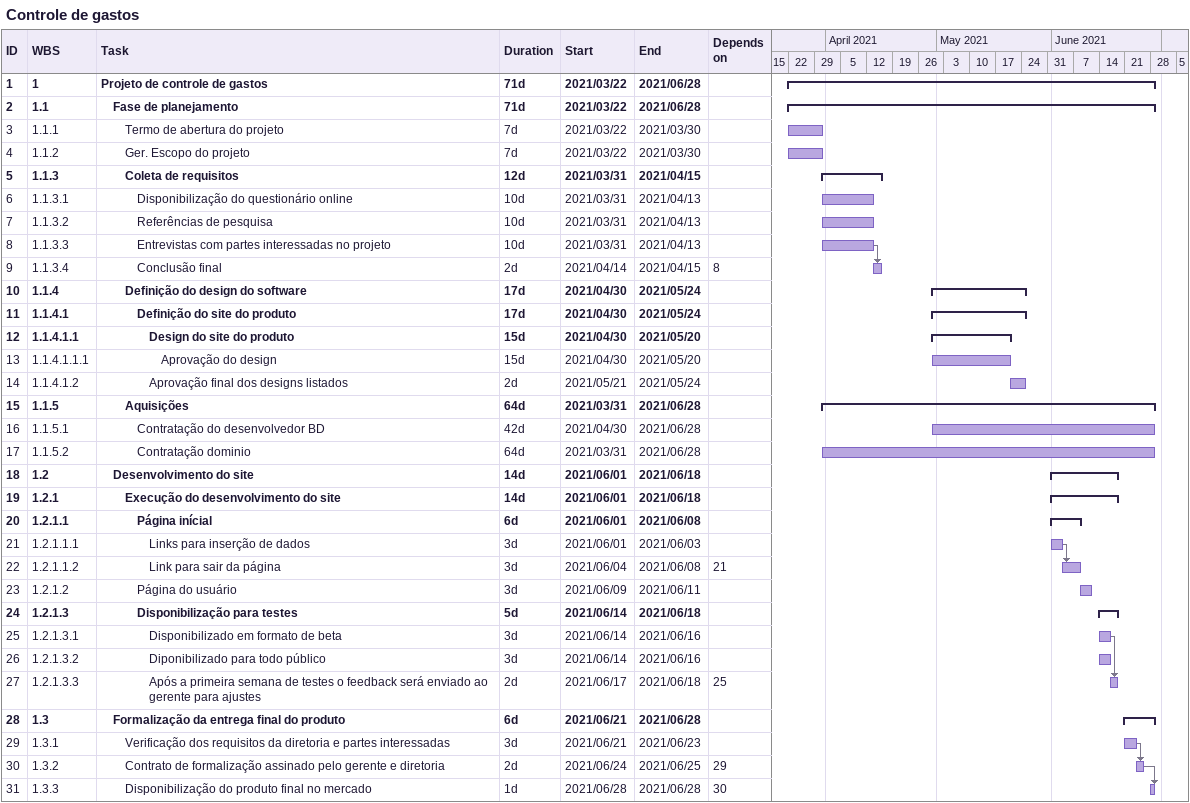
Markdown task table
Controle de gastos

| ID | WBS | Task | Duration | Start | Finish | Predecessors |
|---|---|---|---|---|---|---|
| 1 | 1 | **Projeto de controle de gastos** | 71d | 2021-03-22 | 2021-06-28 |  |
| 2 | 1.1 | **Fase de planejamento** | 71d | 2021-03-22 | 2021-06-28 |  |
| 3 | 1.1.1 | Termo de abertura do projeto | 7d | 2021-03-22 | 2021-03-30 |  |
| 4 | 1.1.2 | Ger. Escopo do projeto | 7d | 2021-03-22 | 2021-03-30 |  |
| 5 | 1.1.3 | **Coleta de requisitos** | 12d | 2021-03-31 | 2021-04-15 |  |
| 6 | 1.1.3.1 | Disponibilização do questionário online | 10d | 2021-03-31 | 2021-04-13 |  |
| 7 | 1.1.3.2 | Referências de pesquisa | 10d | 2021-03-31 | 2021-04-13 |  |
| 8 | 1.1.3.3 | Entrevistas com partes interessadas no projeto | 10d | 2021-03-31 | 2021-04-13 |  |
| 9 | 1.1.3.4 | Conclusão final | 2d | 2021-04-14 | 2021-04-15 | 8 |
| 10 | 1.1.4 | **Definição do design do software** | 17d | 2021-04-30 | 2021-05-24 |  |
| 11 | 1.1.4.1 | **Definição do site do produto** | 17d | 2021-04-30 | 2021-05-24 |  |
| 12 | 1.1.4.1.1 | **Design do site do produto** | 15d | 2021-04-30 | 2021-05-20 |  |
| 13 | 1.1.4.1.1.1 | Aprovação do design | 15d | 2021-04-30 | 2021-05-20 |  |
| 14 | 1.1.4.1.2 | Aprovação final dos designs listados | 2d | 2021-05-21 | 2021-05-24 |  |
| 15 | 1.1.5 | **Aquisições** | 64d | 2021-03-31 | 2021-06-28 |  |
| 16 | 1.1.5.1 | Contratação do desenvolvedor BD | 42d | 2021-04-30 | 2021-06-28 |  |
| 17 | 1.1.5.2 | Contratação dominio | 64d | 2021-03-31 | 2021-06-28 |  |
| 18 | 1.2 | **Desenvolvimento do site** | 14d | 2021-06-01 | 2021-06-18 |  |
| 19 | 1.2.1 | **Execução do desenvolvimento do site** | 14d | 2021-06-01 | 2021-06-18 |  |
| 20 | 1.2.1.1 | **Página inícial** | 6d | 2021-06-01 | 2021-06-08 |  |
| 21 | 1.2.1.1.1 | Links para inserção de dados | 3d | 2021-06-01 | 2021-06-03 |  |
| 22 | 1.2.1.1.2 | Link para sair da página | 3d | 2021-06-04 | 2021-06-08 | 21 |
| 23 | 1.2.1.2 | Página do usuário | 3d | 2021-06-09 | 2021-06-11 |  |
| 24 | 1.2.1.3 | **Disponibilização para testes** | 5d | 2021-06-14 | 2021-06-18 |  |
| 25 | 1.2.1.3.1 | Disponibilizado em formato de beta | 3d | 2021-06-14 | 2021-06-16 |  |
| 26 | 1.2.1.3.2 | Diponibilizado para todo público | 3d | 2021-06-14 | 2021-06-16 |  |
| 27 | 1.2.1.3.3 | Após a primeira semana de testes o feedback será enviado ao gerente para ajustes | 2d | 2021-06-17 | 2021-06-18 | 25 |
| 28 | 1.3 | **Formalização da entrega final do produto** | 6d | 2021-06-21 | 2021-06-28 |  |
| 29 | 1.3.1 | Verificação dos requisitos da diretoria e partes interessadas | 3d | 2021-06-21 | 2021-06-23 |  |
| 30 | 1.3.2 | Contrato de formalização assinado pelo gerente e diretoria | 2d | 2021-06-24 | 2021-06-25 | 29 |
| 31 | 1.3.3 | Disponibilização do produto final no mercado | 1d | 2021-06-28 | 2021-06-28 | 30 |
